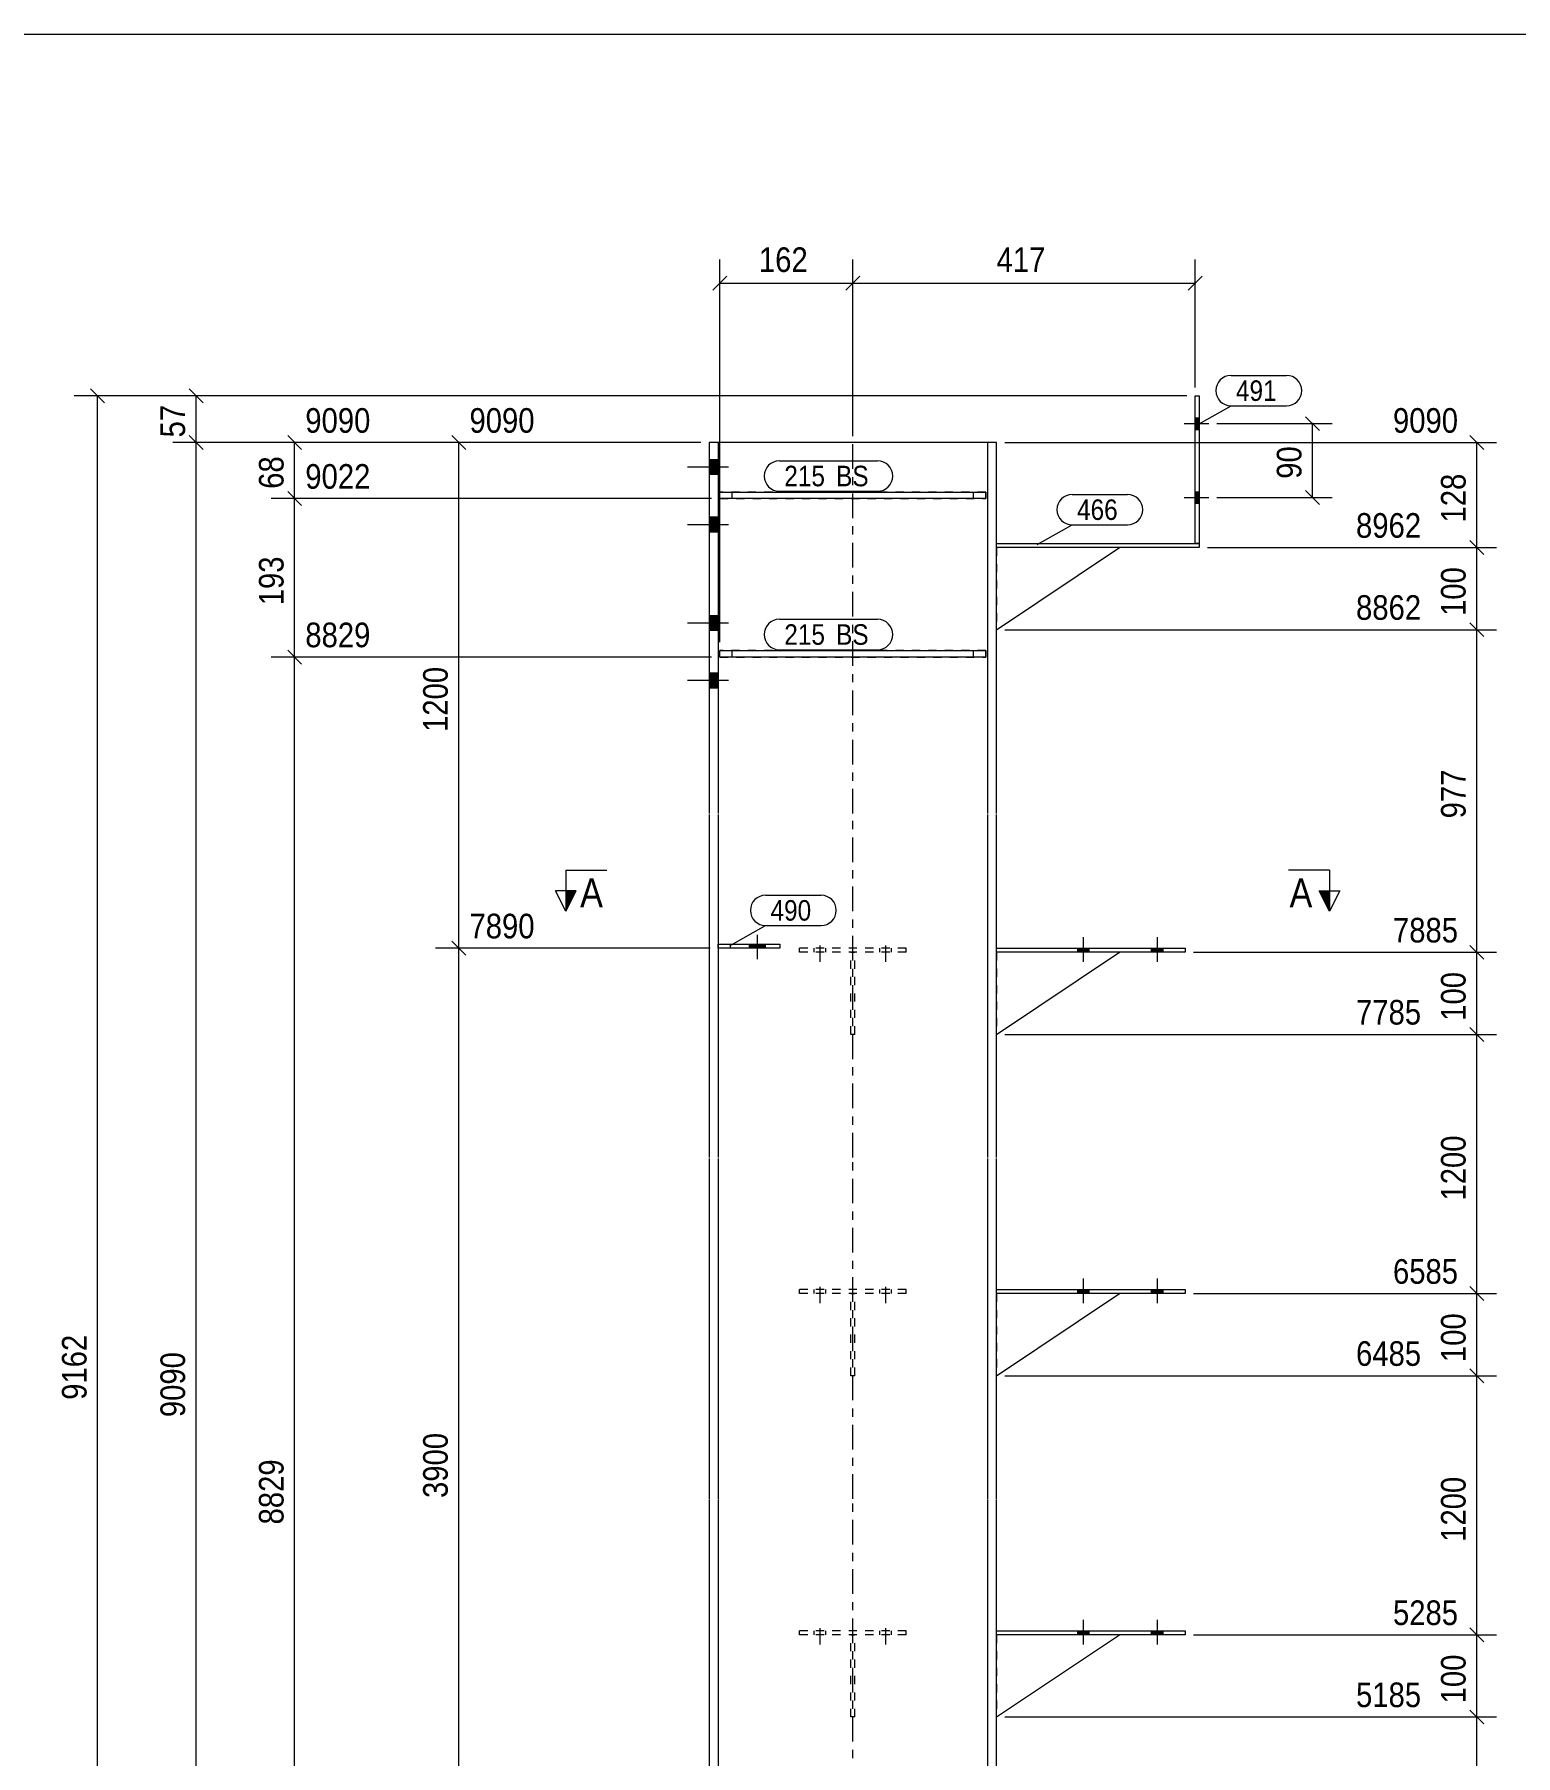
# Model space of a CAD drawing. Header units: millimetres. Extents: x 2 to 579, y 1 to 405.
# Drawn here: x 155 to 335.4, y 195.3 to 405 of the extents above; entities that cross this region are included whole.
import ezdxf

# ---------------------------------------------------------------- set-up
doc = ezdxf.new("R2010")
doc.units = ezdxf.units.MM
for name, pattern in [('XKITLINE00', [0]), ('XKITLINE01', [4, 1, -1, 1, -1]), ('XKITLINE02', [4, 2, -2]), ('XKITLINE03', [6, 3, -1, 1, -1])]:
    doc.linetypes.add(name, pattern=pattern)
for name, color, linetype, lineweight in [('Bolt', 3, 'Continuous', 0), ('Dimensions', 7, 'Continuous', 0), ('DrawingSheet', 5, 'Continuous', 0), ('Part', 2, 'Continuous', 0), ('PartMark', 7, 'Continuous', 0), ('Section', 6, 'Continuous', 0)]:
    doc.layers.add(name, color=color, linetype=linetype, lineweight=lineweight)
doc.styles.add('ARIAL', font='ARIAL.TTF')

# ---------------------------------------------------------------- blocks, each defined once
blk = doc.blocks.new('*A2')
at = {"layer": 'Bolt'}
for points in [[(238.25, 351.37), (237.15, 351.37), (237.15, 353.17), (238.25, 353.17)], [(238.25, 351.37), (237.15, 351.37), (237.15, 353.17), (238.25, 353.17)], [(238.25, 344.37), (237.15, 344.37), (237.15, 346.17), (238.25, 346.17)], [(238.25, 344.37), (237.15, 344.37), (237.15, 346.17), (238.25, 346.17)], [(238.25, 332.37), (237.15, 332.37), (237.15, 334.17), (238.25, 334.17)], [(238.25, 332.37), (237.15, 332.37), (237.15, 334.17), (238.25, 334.17)], [(238.25, 325.37), (237.15, 325.37), (237.15, 327.17), (238.25, 327.17)], [(238.25, 325.37), (237.15, 325.37), (237.15, 327.17), (238.25, 327.17)]]:
    blk.add_hatch(color=3, dxfattribs=at).paths.add_polyline_path(points, flags=17)
at = {"layer": 'Bolt', "color": 3, "linetype": 'XKITLINE00', "lineweight": 0}
for p, q in [((238.25, 353.17), (237.15, 353.17)), ((238.25, 353.17), (237.15, 353.17)), ((239.5, 352.27), (234.5, 352.27)), ((239.5, 352.27), (234.5, 352.27)), ((238.25, 351.37), (237.15, 351.37)), ((238.25, 351.37), (237.15, 351.37)), ((238.25, 346.17), (237.15, 346.17)), ((238.25, 346.17), (237.15, 346.17)), ((239.5, 345.27), (234.5, 345.27)), ((239.5, 345.27), (234.5, 345.27)), ((238.25, 344.37), (237.15, 344.37)), ((238.25, 344.37), (237.15, 344.37)), ((238.25, 334.17), (237.15, 334.17)), ((238.25, 334.17), (237.15, 334.17)), ((239.5, 333.27), (234.5, 333.27)), ((239.5, 333.27), (234.5, 333.27)), ((238.25, 332.37), (237.15, 332.37)), ((238.25, 332.37), (237.15, 332.37)), ((238.25, 327.17), (237.15, 327.17)), ((238.25, 327.17), (237.15, 327.17)), ((239.5, 326.27), (234.5, 326.27)), ((239.5, 326.27), (234.5, 326.27)), ((238.25, 325.37), (237.15, 325.37)), ((238.25, 325.37), (237.15, 325.37))]:
    blk.add_line(p, q, dxfattribs=at)
blk = doc.blocks.new('*A3')
at = {"layer": 'Bolt'}
for points in [[(296.35, 358.28), (296.85, 358.28), (296.85, 356.88), (296.35, 356.88)], [(296.35, 358.28), (296.85, 358.28), (296.85, 356.88), (296.35, 356.88)], [(296.35, 349.28), (296.85, 349.28), (296.85, 347.88), (296.35, 347.88)], [(296.35, 349.28), (296.85, 349.28), (296.85, 347.88), (296.35, 347.88)]]:
    blk.add_hatch(color=3, dxfattribs=at).paths.add_polyline_path(points, flags=17)
at = {"layer": 'Bolt', "color": 3, "linetype": 'XKITLINE00', "lineweight": 0}
for p, q in [((295.01, 357.58), (298.01, 357.58)), ((295.01, 357.58), (298.01, 357.58)), ((296.35, 358.28), (296.85, 358.28)), ((296.35, 358.28), (296.85, 358.28)), ((296.35, 356.88), (296.85, 356.88)), ((296.35, 356.88), (296.85, 356.88)), ((295.01, 348.58), (298.01, 348.58)), ((295.01, 348.58), (298.01, 348.58)), ((296.35, 349.28), (296.85, 349.28)), ((296.35, 349.28), (296.85, 349.28)), ((296.35, 347.88), (296.85, 347.88)), ((296.35, 347.88), (296.85, 347.88))]:
    blk.add_line(p, q, dxfattribs=at)
blk = doc.blocks.new('*A4')
at = {"layer": 'Bolt'}
blk.add_hatch(color=3, dxfattribs=at).paths.add_polyline_path([(242.07, 293.67), (242.07, 294.17), (244.03, 294.17), (244.03, 293.67)], flags=17)
at = {"layer": 'Bolt', "color": 3, "linetype": 'XKITLINE00', "lineweight": 0}
for p, q in [((242.07, 293.67), (242.07, 294.17)), ((243.05, 292.32), (243.05, 295.32)), ((244.03, 293.67), (244.03, 294.17))]:
    blk.add_line(p, q, dxfattribs=at)
blk = doc.blocks.new('*A5')
at = {"layer": 'Bolt'}
for points in [[(283.45, 293.67), (283.45, 293.17), (282.05, 293.17), (282.05, 293.67)], [(283.45, 293.67), (283.45, 293.17), (282.05, 293.17), (282.05, 293.67)], [(292.45, 293.67), (292.45, 293.17), (291.05, 293.17), (291.05, 293.67)], [(292.45, 293.67), (292.45, 293.17), (291.05, 293.17), (291.05, 293.67)]]:
    blk.add_hatch(color=3, dxfattribs=at).paths.add_polyline_path(points, flags=17)
at = {"layer": 'Bolt', "color": 3, "linetype": 'XKITLINE00', "lineweight": 0}
for p, q in [((282.05, 293.17), (282.05, 293.67)), ((282.05, 293.17), (282.05, 293.67)), ((282.75, 292.01), (282.75, 295.01)), ((282.75, 292.01), (282.75, 295.01)), ((283.45, 293.17), (283.45, 293.67)), ((283.45, 293.17), (283.45, 293.67)), ((291.05, 293.17), (291.05, 293.67)), ((291.05, 293.17), (291.05, 293.67)), ((291.75, 292.01), (291.75, 295.01)), ((291.75, 292.01), (291.75, 295.01)), ((292.45, 293.17), (292.45, 293.67)), ((292.45, 293.17), (292.45, 293.67))]:
    blk.add_line(p, q, dxfattribs=at)
blk = doc.blocks.new('*A6')
at = {"layer": 'Bolt'}
for points in [[(283.45, 252.09), (283.45, 251.59), (282.05, 251.59), (282.05, 252.09)], [(283.45, 252.09), (283.45, 251.59), (282.05, 251.59), (282.05, 252.09)], [(292.45, 252.09), (292.45, 251.59), (291.05, 251.59), (291.05, 252.09)], [(292.45, 252.09), (292.45, 251.59), (291.05, 251.59), (291.05, 252.09)]]:
    blk.add_hatch(color=3, dxfattribs=at).paths.add_polyline_path(points, flags=17)
at = {"layer": 'Bolt', "color": 3, "linetype": 'XKITLINE00', "lineweight": 0}
for p, q in [((282.05, 251.59), (282.05, 252.09)), ((282.05, 251.59), (282.05, 252.09)), ((282.75, 250.43), (282.75, 253.43)), ((282.75, 250.43), (282.75, 253.43)), ((283.45, 251.59), (283.45, 252.09)), ((283.45, 251.59), (283.45, 252.09)), ((291.05, 251.59), (291.05, 252.09)), ((291.05, 251.59), (291.05, 252.09)), ((291.75, 250.43), (291.75, 253.43)), ((291.75, 250.43), (291.75, 253.43)), ((292.45, 251.59), (292.45, 252.09)), ((292.45, 251.59), (292.45, 252.09))]:
    blk.add_line(p, q, dxfattribs=at)
blk = doc.blocks.new('*A7')
at = {"layer": 'Bolt'}
for points in [[(283.45, 210.51), (283.45, 210.01), (282.05, 210.01), (282.05, 210.51)], [(283.45, 210.51), (283.45, 210.01), (282.05, 210.01), (282.05, 210.51)], [(292.45, 210.51), (292.45, 210.01), (291.05, 210.01), (291.05, 210.51)], [(292.45, 210.51), (292.45, 210.01), (291.05, 210.01), (291.05, 210.51)]]:
    blk.add_hatch(color=3, dxfattribs=at).paths.add_polyline_path(points, flags=17)
at = {"layer": 'Bolt', "color": 3, "linetype": 'XKITLINE00', "lineweight": 0}
for p, q in [((282.75, 208.85), (282.75, 211.85)), ((282.75, 208.85), (282.75, 211.85)), ((291.75, 208.85), (291.75, 211.85)), ((291.75, 208.85), (291.75, 211.85)), ((282.05, 210.01), (282.05, 210.51)), ((282.05, 210.01), (282.05, 210.51)), ((283.45, 210.01), (283.45, 210.51)), ((283.45, 210.01), (283.45, 210.51)), ((291.05, 210.01), (291.05, 210.51)), ((291.05, 210.01), (291.05, 210.51)), ((292.45, 210.01), (292.45, 210.51)), ((292.45, 210.01), (292.45, 210.51))]:
    blk.add_line(p, q, dxfattribs=at)
blk = doc.blocks.new('*A12')
at = {"layer": 'Bolt', "color": 3, "linetype": 'XKITLINE02', "lineweight": 0}
for p, q in [((250.65, 208.85), (250.65, 211.85)), ((250.65, 208.85), (250.65, 211.85)), ((258.65, 208.85), (258.65, 211.85)), ((258.65, 208.85), (258.65, 211.85)), ((249.95, 210.01), (249.95, 210.51)), ((249.95, 210.01), (249.95, 210.51)), ((251.35, 210.01), (251.35, 210.51)), ((251.35, 210.01), (251.35, 210.51)), ((257.95, 210.01), (257.95, 210.51)), ((257.95, 210.01), (257.95, 210.51)), ((259.35, 210.01), (259.35, 210.51)), ((259.35, 210.01), (259.35, 210.51))]:
    blk.add_line(p, q, dxfattribs=at)
blk = doc.blocks.new('*A13')
at = {"layer": 'Bolt', "color": 3, "linetype": 'XKITLINE02', "lineweight": 0}
for p, q in [((249.95, 251.59), (249.95, 252.09)), ((249.95, 251.59), (249.95, 252.09)), ((250.65, 250.43), (250.65, 253.43)), ((250.65, 250.43), (250.65, 253.43)), ((251.35, 251.59), (251.35, 252.09)), ((251.35, 251.59), (251.35, 252.09)), ((257.95, 251.59), (257.95, 252.09)), ((257.95, 251.59), (257.95, 252.09)), ((258.65, 250.43), (258.65, 253.43)), ((258.65, 250.43), (258.65, 253.43)), ((259.35, 251.59), (259.35, 252.09)), ((259.35, 251.59), (259.35, 252.09))]:
    blk.add_line(p, q, dxfattribs=at)
blk = doc.blocks.new('*A14')
at = {"layer": 'Bolt', "color": 3, "linetype": 'XKITLINE02', "lineweight": 0}
for p, q in [((249.95, 293.17), (249.95, 293.67)), ((249.95, 293.17), (249.95, 293.67)), ((250.65, 292.01), (250.65, 295.01)), ((250.65, 292.01), (250.65, 295.01)), ((251.35, 293.17), (251.35, 293.67)), ((251.35, 293.17), (251.35, 293.67)), ((257.95, 293.17), (257.95, 293.67)), ((257.95, 293.17), (257.95, 293.67)), ((258.65, 292.01), (258.65, 295.01)), ((258.65, 292.01), (258.65, 295.01)), ((259.35, 293.17), (259.35, 293.67)), ((259.35, 293.17), (259.35, 293.67))]:
    blk.add_line(p, q, dxfattribs=at)
blk = doc.blocks.new('*A15')
at = {"layer": 'Part', "color": 7, "linetype": 'XKITLINE03', "lineweight": 0}
for p, q in [((254.65, 310.07), (254.65, 365.27)), ((254.65, 268.17), (254.65, 309.97)), ((254.65, 226.59), (254.65, 268.07)), ((254.65, 185.01), (254.65, 226.49))]:
    blk.add_line(p, q, dxfattribs=at)
at = {"layer": 'Part', "color": 2, "linetype": 'XKITLINE00', "lineweight": 0}
for p, q in [((237.15, 355.27), (237.15, 310.07)), ((272.15, 355.27), (237.15, 355.27)), ((238.25, 355.27), (238.25, 310.07)), ((271.05, 355.27), (271.05, 310.07)), ((272.15, 310.07), (272.15, 355.27)), ((237.15, 309.97), (237.15, 268.17)), ((238.25, 309.97), (238.25, 268.17)), ((271.05, 309.97), (271.05, 268.17)), ((272.15, 268.17), (272.15, 309.97)), ((237.15, 268.07), (237.15, 226.59)), ((238.25, 268.07), (238.25, 226.59)), ((271.05, 268.07), (271.05, 226.59)), ((272.15, 226.59), (272.15, 268.07)), ((237.15, 226.49), (237.15, 185.01)), ((238.25, 226.49), (238.25, 185.01)), ((271.05, 226.49), (271.05, 185.01)), ((272.15, 185.01), (272.15, 226.49))]:
    blk.add_line(p, q, dxfattribs=at)
blk = doc.blocks.new('*A16')
at = {"layer": 'Part', "color": 2, "linetype": 'XKITLINE00', "lineweight": 0}
blk.add_line((272.15, 332.48), (287.15, 342.48), dxfattribs=at)
at = {"layer": 'Part', "color": 7, "linetype": 'XKITLINE01', "lineweight": 0}
for p, q in [((272.15, 342.48), (272.15, 332.48)), ((287.15, 342.48), (272.15, 342.48))]:
    blk.add_line(p, q, dxfattribs=at)
blk = doc.blocks.new('*A17')
at = {"layer": 'Part', "color": 2, "linetype": 'XKITLINE00', "lineweight": 0}
for p, q in [((272.15, 342.98), (296.85, 342.98)), ((296.85, 342.48), (272.15, 342.48)), ((296.85, 342.98), (296.85, 342.48))]:
    blk.add_line(p, q, dxfattribs=at)
at = {"layer": 'Part', "color": 7, "linetype": 'XKITLINE01', "lineweight": 0}
blk.add_line((272.15, 342.48), (272.15, 342.98), dxfattribs=at)
blk = doc.blocks.new('*A18')
at = {"layer": 'Part', "color": 2, "linetype": 'XKITLINE00', "lineweight": 0}
for p, q in [((296.35, 342.98), (296.35, 360.98)), ((296.35, 360.98), (296.85, 360.98)), ((296.85, 360.98), (296.85, 342.98)), ((296.85, 342.98), (296.35, 342.98))]:
    blk.add_line(p, q, dxfattribs=at)
blk = doc.blocks.new('*A19')
at = {"layer": 'Part', "color": 2, "linetype": 'XKITLINE00', "lineweight": 0}
for p, q in [((238.25, 294.17), (245.75, 294.17)), ((245.75, 293.67), (238.25, 293.67)), ((245.75, 294.17), (245.75, 293.67))]:
    blk.add_line(p, q, dxfattribs=at)
at = {"layer": 'Part', "color": 7, "linetype": 'XKITLINE01', "lineweight": 0}
for p, q in [((238.25, 293.67), (238.25, 294.17)), ((239.75, 293.67), (239.75, 294.17))]:
    blk.add_line(p, q, dxfattribs=at)
blk = doc.blocks.new('*A20')
at = {"layer": 'Part', "color": 2, "linetype": 'XKITLINE00', "lineweight": 0}
blk.add_line((272.15, 283.17), (287.15, 293.17), dxfattribs=at)
at = {"layer": 'Part', "color": 7, "linetype": 'XKITLINE01', "lineweight": 0}
for p, q in [((272.15, 293.17), (272.15, 283.17)), ((287.15, 293.17), (272.15, 293.17))]:
    blk.add_line(p, q, dxfattribs=at)
blk = doc.blocks.new('*A21')
at = {"layer": 'Part', "color": 2, "linetype": 'XKITLINE00', "lineweight": 0}
for p, q in [((272.15, 293.67), (295.15, 293.67)), ((295.15, 293.67), (295.15, 293.17)), ((295.15, 293.17), (272.15, 293.17))]:
    blk.add_line(p, q, dxfattribs=at)
at = {"layer": 'Part', "color": 7, "linetype": 'XKITLINE01', "lineweight": 0}
blk.add_line((272.15, 293.17), (272.15, 293.67), dxfattribs=at)
blk = doc.blocks.new('*A22')
at = {"layer": 'Part', "color": 2, "linetype": 'XKITLINE00', "lineweight": 0}
blk.add_line((272.15, 241.59), (287.15, 251.59), dxfattribs=at)
at = {"layer": 'Part', "color": 7, "linetype": 'XKITLINE01', "lineweight": 0}
for p, q in [((272.15, 251.59), (272.15, 241.59)), ((287.15, 251.59), (272.15, 251.59))]:
    blk.add_line(p, q, dxfattribs=at)
blk = doc.blocks.new('*A23')
at = {"layer": 'Part', "color": 2, "linetype": 'XKITLINE00', "lineweight": 0}
for p, q in [((272.15, 252.09), (295.15, 252.09)), ((295.15, 252.09), (295.15, 251.59)), ((295.15, 251.59), (272.15, 251.59))]:
    blk.add_line(p, q, dxfattribs=at)
at = {"layer": 'Part', "color": 7, "linetype": 'XKITLINE01', "lineweight": 0}
blk.add_line((272.15, 251.59), (272.15, 252.09), dxfattribs=at)
blk = doc.blocks.new('*A24')
at = {"layer": 'Part', "color": 2, "linetype": 'XKITLINE00', "lineweight": 0}
for p, q in [((272.15, 210.51), (295.15, 210.51)), ((295.15, 210.01), (272.15, 210.01)), ((295.15, 210.51), (295.15, 210.01))]:
    blk.add_line(p, q, dxfattribs=at)
at = {"layer": 'Part', "color": 7, "linetype": 'XKITLINE01', "lineweight": 0}
blk.add_line((272.15, 210.01), (272.15, 210.51), dxfattribs=at)
blk = doc.blocks.new('*A25')
at = {"layer": 'Part', "color": 2, "linetype": 'XKITLINE00', "lineweight": 0}
blk.add_line((272.15, 200.01), (287.15, 210.01), dxfattribs=at)
at = {"layer": 'Part', "color": 7, "linetype": 'XKITLINE01', "lineweight": 0}
for p, q in [((272.15, 210.01), (272.15, 200.01)), ((287.15, 210.01), (272.15, 210.01))]:
    blk.add_line(p, q, dxfattribs=at)
blk = doc.blocks.new('*A29')
at = {"layer": 'Part', "color": 2, "linetype": 'XKITLINE00', "lineweight": 0}
for p, q in [((238.45, 329.14), (238.45, 329.94)), ((238.45, 329.94), (270.85, 329.94)), ((270.85, 329.94), (270.85, 329.14)), ((270.85, 329.14), (238.45, 329.14))]:
    blk.add_line(p, q, dxfattribs=at)
at = {"layer": 'Part', "color": 7, "linetype": 'XKITLINE01', "lineweight": 0}
for p, q in [((239.95, 329.14), (239.95, 329.94)), ((269.35, 329.14), (269.35, 329.94))]:
    blk.add_line(p, q, dxfattribs=at)
blk = doc.blocks.new('*A30')
at = {"layer": 'Part', "color": 2, "linetype": 'XKITLINE00', "lineweight": 0}
for p, q in [((238.45, 348.45), (238.45, 349.25)), ((238.45, 349.25), (270.85, 349.25)), ((270.85, 348.45), (238.45, 348.45)), ((270.85, 349.25), (270.85, 348.45))]:
    blk.add_line(p, q, dxfattribs=at)
at = {"layer": 'Part', "color": 7, "linetype": 'XKITLINE01', "lineweight": 0}
for p, q in [((239.95, 348.45), (239.95, 349.25)), ((269.35, 348.45), (269.35, 349.25))]:
    blk.add_line(p, q, dxfattribs=at)
blk = doc.blocks.new('*A31')
at = {"layer": 'Part', "color": 7, "linetype": 'XKITLINE01', "lineweight": 0}
for p, q in [((270.85, 329.94), (238.45, 329.94)), ((238.45, 329.14), (238.45, 329.94)), ((239.95, 329.14), (239.95, 329.94)), ((269.35, 329.14), (269.35, 329.94)), ((270.85, 329.14), (270.85, 329.94)), ((238.45, 329.14), (270.85, 329.14))]:
    blk.add_line(p, q, dxfattribs=at)
blk = doc.blocks.new('*A32')
at = {"layer": 'Part', "color": 7, "linetype": 'XKITLINE01', "lineweight": 0}
for p, q in [((270.85, 349.25), (238.45, 349.25)), ((238.45, 348.45), (238.45, 349.25)), ((238.45, 348.45), (270.85, 348.45)), ((239.95, 348.45), (239.95, 349.25)), ((269.35, 348.45), (269.35, 349.25)), ((270.85, 348.45), (270.85, 349.25))]:
    blk.add_line(p, q, dxfattribs=at)
blk = doc.blocks.new('*A36')
at = {"layer": 'Part', "color": 7, "linetype": 'XKITLINE01', "lineweight": 0}
for p, q in [((261.15, 210.51), (248.15, 210.51)), ((248.15, 210.01), (248.15, 210.51)), ((261.15, 210.01), (248.15, 210.01)), ((261.15, 210.01), (261.15, 210.51))]:
    blk.add_line(p, q, dxfattribs=at)
blk = doc.blocks.new('*A37')
at = {"layer": 'Part', "color": 7, "linetype": 'XKITLINE01', "lineweight": 0}
for p, q in [((254.9, 210.01), (254.4, 210.01)), ((254.4, 200.01), (254.4, 210.01)), ((254.4, 210.01), (254.9, 210.01)), ((254.9, 200.01), (254.9, 210.01)), ((254.9, 200.01), (254.4, 200.01))]:
    blk.add_line(p, q, dxfattribs=at)
blk = doc.blocks.new('*A38')
at = {"layer": 'Part', "color": 7, "linetype": 'XKITLINE01', "lineweight": 0}
for p, q in [((261.15, 252.09), (248.15, 252.09)), ((248.15, 251.59), (248.15, 252.09)), ((261.15, 251.59), (261.15, 252.09)), ((261.15, 251.59), (248.15, 251.59))]:
    blk.add_line(p, q, dxfattribs=at)
blk = doc.blocks.new('*A39')
at = {"layer": 'Part', "color": 7, "linetype": 'XKITLINE01', "lineweight": 0}
for p, q in [((254.9, 251.59), (254.4, 251.59)), ((254.4, 241.59), (254.4, 251.59)), ((254.4, 251.59), (254.9, 251.59)), ((254.9, 241.59), (254.9, 251.59)), ((254.9, 241.59), (254.4, 241.59))]:
    blk.add_line(p, q, dxfattribs=at)
blk = doc.blocks.new('*A40')
at = {"layer": 'Part', "color": 7, "linetype": 'XKITLINE01', "lineweight": 0}
for p, q in [((261.15, 293.67), (248.15, 293.67)), ((248.15, 293.17), (248.15, 293.67)), ((261.15, 293.17), (261.15, 293.67)), ((261.15, 293.17), (248.15, 293.17))]:
    blk.add_line(p, q, dxfattribs=at)
blk = doc.blocks.new('*A41')
at = {"layer": 'Part', "color": 7, "linetype": 'XKITLINE01', "lineweight": 0}
for p, q in [((254.9, 293.17), (254.4, 293.17)), ((254.4, 283.17), (254.4, 293.17)), ((254.4, 293.17), (254.9, 293.17)), ((254.9, 283.17), (254.9, 293.17)), ((254.9, 283.17), (254.4, 283.17))]:
    blk.add_line(p, q, dxfattribs=at)
blk = doc.blocks.new('*A91')
at = {"layer": 'DrawingSheet', "color": 5, "linetype": 'XKITLINE00', "lineweight": 0}
blk.add_line((579, 405), (5, 405), dxfattribs=at)
blk = doc.blocks.new('*A99')
at = {"layer": 'Dimensions', "color": 7, "linetype": 'XKITLINE00', "lineweight": 0}
for p, q in [((295.35, 360.98), (159.8, 360.98)), ((161.8, 361.83), (163.5, 360.13)), ((162.65, 125.21), (162.65, 360.98))]:
    blk.add_line(p, q, dxfattribs=at)
at = {"layer": 'Dimensions', "color": 3}
blk.add_point((162.65, 360.98), dxfattribs=at)
at = {"layer": 'Dimensions', "color": 3, "style": 'ARIAL', "width": 0.85}
blk.add_text('9162', height=3, rotation=90.0002, dxfattribs=at).set_placement((161.3, 238.65))
blk = doc.blocks.new('*A107')
at = {"layer": 'PartMark', "color": 7, "linetype": 'XKITLINE00', "lineweight": 0}
for p, q in [((245.7, 353.05), (257.66, 353.05)), ((245.7, 349.35), (257.66, 349.35))]:
    blk.add_line(p, q, dxfattribs=at)
for centre, start, end in [((245.7, 351.2), 90, 270), ((257.66, 351.2), 270, 90)]:
    blk.add_arc(centre, 1.85, start, end, dxfattribs=at)
at = {"layer": 'PartMark', "color": 3, "style": 'ARIAL', "width": 0.85}
for s, p in [('215', (246.3, 349.95)), ('BS', (252.61, 349.95))]:
    blk.add_text(s, height=2.5, dxfattribs=at).set_placement(p)
blk = doc.blocks.new('*A108')
at = {"layer": 'PartMark', "color": 7, "linetype": 'XKITLINE00', "lineweight": 0}
for p, q in [((245.7, 333.74), (257.66, 333.74)), ((245.7, 330.04), (257.66, 330.04))]:
    blk.add_line(p, q, dxfattribs=at)
for centre, start, end in [((245.7, 331.89), 90, 270), ((257.66, 331.89), 270, 90)]:
    blk.add_arc(centre, 1.85, start, end, dxfattribs=at)
at = {"layer": 'PartMark', "color": 3, "style": 'ARIAL', "width": 0.85}
for s, p in [('215', (246.3, 330.64)), ('BS', (252.61, 330.64))]:
    blk.add_text(s, height=2.5, dxfattribs=at).set_placement(p)
blk = doc.blocks.new('*A109')
at = {"layer": 'Section'}
for points in [[(220.93, 300.67), (219.68, 298.17), (219.68, 300.67)], [(312.72, 300.67), (312.72, 298.17), (311.47, 300.67)]]:
    blk.add_hatch(color=3, dxfattribs=at).paths.add_polyline_path(points, flags=17)
at = {"layer": 'Section', "color": 1, "linetype": 'XKITLINE00', "lineweight": 0}
for p, q in [((219.68, 303.17), (224.68, 303.17)), ((219.68, 303.17), (219.68, 298.17)), ((312.72, 303.17), (307.72, 303.17)), ((312.72, 303.17), (312.72, 298.17))]:
    blk.add_line(p, q, dxfattribs=at)
at = {"layer": 'Section', "color": 3, "linetype": 'XKITLINE00', "lineweight": 0}
for p, q in [((219.68, 298.17), (218.43, 300.67)), ((220.93, 300.67), (218.43, 300.67)), ((219.68, 298.17), (220.93, 300.67)), ((311.47, 300.67), (313.97, 300.67)), ((312.72, 298.17), (311.47, 300.67)), ((313.97, 300.67), (312.72, 298.17))]:
    blk.add_line(p, q, dxfattribs=at)
at = {"layer": 'Section', "color": 7, "style": 'ARIAL', "width": 0.85}
for p in [(221.43, 298.67), (307.85, 298.67)]:
    blk.add_text('A', height=3.5, dxfattribs=at).set_placement(p)
blk = doc.blocks.new('*A112')
at = {"layer": 'Dimensions', "color": 7, "linetype": 'XKITLINE00', "lineweight": 0}
for p, q in [((236.15, 355.27), (171.8, 355.27)), ((173.8, 356.12), (175.5, 354.43)), ((174.65, 126.71), (174.65, 355.27))]:
    blk.add_line(p, q, dxfattribs=at)
at = {"layer": 'Dimensions', "color": 3}
blk.add_point((174.65, 355.27), dxfattribs=at)
at = {"layer": 'Dimensions', "color": 3, "style": 'ARIAL', "width": 0.85}
blk.add_text('9090', height=3, rotation=90.0002, dxfattribs=at).set_placement((173.3, 236.54))
blk = doc.blocks.new('*A113')
at = {"layer": 'Dimensions', "color": 7, "linetype": 'XKITLINE00', "lineweight": 0}
for p, q in [((295.35, 360.98), (171.8, 360.98)), ((173.8, 361.83), (175.5, 360.13)), ((174.65, 355.27), (174.65, 360.98)), ((236.15, 355.27), (171.8, 355.27)), ((173.8, 356.12), (175.5, 354.43))]:
    blk.add_line(p, q, dxfattribs=at)
at = {"layer": 'Dimensions', "color": 3}
for p in [(174.65, 360.98), (174.65, 355.27)]:
    blk.add_point(p, dxfattribs=at)
at = {"layer": 'Dimensions', "color": 3, "style": 'ARIAL', "width": 0.85}
blk.add_text('57', height=3, rotation=90.0002, dxfattribs=at).set_placement((173.3, 355.9))
blk = doc.blocks.new('*A114')
at = {"layer": 'Dimensions', "color": 7, "linetype": 'XKITLINE00', "lineweight": 0}
for p, q in [((185.8, 329.98), (187.5, 328.29)), ((237.45, 329.14), (183.8, 329.14)), ((186.65, 126.71), (186.65, 329.14)), ((236.15, 126.71), (183.8, 126.71)), ((185.8, 127.56), (187.5, 125.86))]:
    blk.add_line(p, q, dxfattribs=at)
at = {"layer": 'Dimensions', "color": 3}
for p in [(186.65, 329.14), (186.65, 126.71)]:
    blk.add_point(p, dxfattribs=at)
at = {"layer": 'Dimensions', "color": 3, "style": 'ARIAL', "width": 0.85}
blk.add_text('8829', height=3, dxfattribs=at).set_placement((187.95, 330.34))
blk.add_text('8829', height=3, rotation=90.0002, dxfattribs=at).set_placement((185.3, 223.47))
blk = doc.blocks.new('*A115')
at = {"layer": 'Dimensions', "color": 7, "linetype": 'XKITLINE00', "lineweight": 0}
for p, q in [((237.45, 348.45), (183.8, 348.45)), ((185.8, 349.3), (187.5, 347.6)), ((186.65, 329.14), (186.65, 348.45)), ((185.8, 329.98), (187.5, 328.29)), ((237.45, 329.14), (183.8, 329.14))]:
    blk.add_line(p, q, dxfattribs=at)
at = {"layer": 'Dimensions', "color": 3}
for p in [(186.65, 348.45), (186.65, 329.14)]:
    blk.add_point(p, dxfattribs=at)
at = {"layer": 'Dimensions', "color": 3, "style": 'ARIAL', "width": 0.85}
blk.add_text('9022', height=3, dxfattribs=at).set_placement((187.95, 349.65))
blk.add_text('193', height=3, rotation=90.0002, dxfattribs=at).set_placement((185.3, 335.45))
blk = doc.blocks.new('*A116')
at = {"layer": 'Dimensions', "color": 7, "linetype": 'XKITLINE00', "lineweight": 0}
for p, q in [((236.15, 355.27), (183.8, 355.27)), ((185.8, 356.12), (187.5, 354.43)), ((186.65, 348.45), (186.65, 355.27)), ((237.45, 348.45), (183.8, 348.45)), ((185.8, 349.3), (187.5, 347.6))]:
    blk.add_line(p, q, dxfattribs=at)
at = {"layer": 'Dimensions', "color": 3}
for p in [(186.65, 355.27), (186.65, 348.45)]:
    blk.add_point(p, dxfattribs=at)
at = {"layer": 'Dimensions', "color": 3, "style": 'ARIAL', "width": 0.85}
blk.add_text('9090', height=3, dxfattribs=at).set_placement((187.95, 356.47))
blk.add_text('68', height=3, rotation=90.0002, dxfattribs=at).set_placement((185.3, 349.64))
blk = doc.blocks.new('*A118')
at = {"layer": 'Dimensions', "color": 7, "linetype": 'XKITLINE00', "lineweight": 0}
for p, q in [((237.25, 293.67), (203.8, 293.67)), ((205.8, 294.52), (207.5, 292.82)), ((206.65, 168.61), (206.65, 293.67)), ((237.25, 168.61), (203.8, 168.61)), ((205.8, 169.46), (207.5, 167.76))]:
    blk.add_line(p, q, dxfattribs=at)
at = {"layer": 'Dimensions', "color": 3}
for p in [(206.65, 293.67), (206.65, 168.61)]:
    blk.add_point(p, dxfattribs=at)
at = {"layer": 'Dimensions', "color": 3, "style": 'ARIAL', "width": 0.85}
blk.add_text('7890', height=3, dxfattribs=at).set_placement((207.95, 294.87))
blk.add_text('3900', height=3, rotation=90.0002, dxfattribs=at).set_placement((205.3, 226.69))
blk = doc.blocks.new('*A119')
at = {"layer": 'Dimensions', "color": 7, "linetype": 'XKITLINE00', "lineweight": 0}
for p, q in [((236.15, 355.27), (203.8, 355.27)), ((205.8, 356.12), (207.5, 354.43)), ((206.65, 293.67), (206.65, 355.27)), ((237.25, 293.67), (203.8, 293.67)), ((205.8, 294.52), (207.5, 292.82))]:
    blk.add_line(p, q, dxfattribs=at)
at = {"layer": 'Dimensions', "color": 3}
for p in [(206.65, 355.27), (206.65, 293.67)]:
    blk.add_point(p, dxfattribs=at)
at = {"layer": 'Dimensions', "color": 3, "style": 'ARIAL', "width": 0.85}
blk.add_text('9090', height=3, dxfattribs=at).set_placement((207.95, 356.47))
blk.add_text('1200', height=3, rotation=90.0002, dxfattribs=at).set_placement((205.3, 320.02))
blk = doc.blocks.new('*A122')
at = {"layer": 'Dimensions', "color": 7, "linetype": 'XKITLINE00', "lineweight": 0}
for p, q in [((273.15, 200.01), (333.05, 200.01)), ((329.8, 200.86), (331.5, 199.16)), ((330.65, 168.11), (330.65, 200.01)), ((296.15, 168.11), (333.05, 168.11)), ((329.8, 168.96), (331.5, 167.26))]:
    blk.add_line(p, q, dxfattribs=at)
at = {"layer": 'Dimensions', "color": 3}
for p in [(330.65, 200.01), (330.65, 168.11)]:
    blk.add_point(p, dxfattribs=at)
at = {"layer": 'Dimensions', "color": 3, "style": 'ARIAL', "width": 0.85}
blk.add_text('5185', height=3, dxfattribs=at).set_placement((315.95, 201.21))
blk.add_text('1200', height=3, rotation=90.0002, dxfattribs=at).set_placement((329.3, 179.61))
blk = doc.blocks.new('*A123')
at = {"layer": 'Dimensions', "color": 7, "linetype": 'XKITLINE00', "lineweight": 0}
for p, q in [((296.15, 210.01), (333.05, 210.01)), ((329.8, 210.86), (331.5, 209.16)), ((330.65, 200.01), (330.65, 210.01)), ((273.15, 200.01), (333.05, 200.01)), ((329.8, 200.86), (331.5, 199.16))]:
    blk.add_line(p, q, dxfattribs=at)
at = {"layer": 'Dimensions', "color": 3}
for p in [(330.65, 210.01), (330.65, 200.01)]:
    blk.add_point(p, dxfattribs=at)
at = {"layer": 'Dimensions', "color": 3, "style": 'ARIAL', "width": 0.85}
blk.add_text('5285', height=3, dxfattribs=at).set_placement((320.45, 211.21))
blk.add_text('100', height=3, rotation=90.0002, dxfattribs=at).set_placement((329.3, 201.67))
blk = doc.blocks.new('*A124')
at = {"layer": 'Dimensions', "color": 7, "linetype": 'XKITLINE00', "lineweight": 0}
for p, q in [((273.15, 241.59), (333.05, 241.59)), ((329.8, 242.44), (331.5, 240.74)), ((330.65, 210.01), (330.65, 241.59)), ((296.15, 210.01), (333.05, 210.01)), ((329.8, 210.86), (331.5, 209.16))]:
    blk.add_line(p, q, dxfattribs=at)
at = {"layer": 'Dimensions', "color": 3}
for p in [(330.65, 241.59), (330.65, 210.01)]:
    blk.add_point(p, dxfattribs=at)
at = {"layer": 'Dimensions', "color": 3, "style": 'ARIAL', "width": 0.85}
blk.add_text('6485', height=3, dxfattribs=at).set_placement((315.95, 242.79))
blk.add_text('1200', height=3, rotation=90.0002, dxfattribs=at).set_placement((329.3, 221.35))
blk = doc.blocks.new('*A125')
at = {"layer": 'Dimensions', "color": 7, "linetype": 'XKITLINE00', "lineweight": 0}
for p, q in [((329.8, 252.44), (331.5, 250.74)), ((296.15, 251.59), (333.05, 251.59)), ((330.65, 241.59), (330.65, 251.59)), ((273.15, 241.59), (333.05, 241.59)), ((329.8, 242.44), (331.5, 240.74))]:
    blk.add_line(p, q, dxfattribs=at)
at = {"layer": 'Dimensions', "color": 3}
for p in [(330.65, 251.59), (330.65, 241.59)]:
    blk.add_point(p, dxfattribs=at)
at = {"layer": 'Dimensions', "color": 3, "style": 'ARIAL', "width": 0.85}
blk.add_text('6585', height=3, dxfattribs=at).set_placement((320.45, 252.79))
blk.add_text('100', height=3, rotation=90.0002, dxfattribs=at).set_placement((329.3, 243.25))
blk = doc.blocks.new('*A126')
at = {"layer": 'Dimensions', "color": 7, "linetype": 'XKITLINE00', "lineweight": 0}
for p, q in [((273.15, 283.17), (333.05, 283.17)), ((329.8, 284.02), (331.5, 282.32)), ((330.65, 251.59), (330.65, 283.17)), ((329.8, 252.44), (331.5, 250.74)), ((296.15, 251.59), (333.05, 251.59))]:
    blk.add_line(p, q, dxfattribs=at)
at = {"layer": 'Dimensions', "color": 3}
for p in [(330.65, 283.17), (330.65, 251.59)]:
    blk.add_point(p, dxfattribs=at)
at = {"layer": 'Dimensions', "color": 3, "style": 'ARIAL', "width": 0.85}
blk.add_text('7785', height=3, dxfattribs=at).set_placement((315.95, 284.37))
blk.add_text('1200', height=3, rotation=90.0002, dxfattribs=at).set_placement((329.3, 262.93))
blk = doc.blocks.new('*A127')
at = {"layer": 'Dimensions', "color": 7, "linetype": 'XKITLINE00', "lineweight": 0}
for p, q in [((329.8, 294.02), (331.5, 292.32)), ((296.15, 293.17), (333.05, 293.17)), ((330.65, 283.17), (330.65, 293.17)), ((273.15, 283.17), (333.05, 283.17)), ((329.8, 284.02), (331.5, 282.32))]:
    blk.add_line(p, q, dxfattribs=at)
at = {"layer": 'Dimensions', "color": 3}
for p in [(330.65, 293.17), (330.65, 283.17)]:
    blk.add_point(p, dxfattribs=at)
at = {"layer": 'Dimensions', "color": 3, "style": 'ARIAL', "width": 0.85}
blk.add_text('7885', height=3, dxfattribs=at).set_placement((320.45, 294.37))
blk.add_text('100', height=3, rotation=90.0002, dxfattribs=at).set_placement((329.3, 284.83))
blk = doc.blocks.new('*A128')
at = {"layer": 'Dimensions', "color": 7, "linetype": 'XKITLINE00', "lineweight": 0}
for p, q in [((273.15, 332.48), (333.05, 332.48)), ((329.8, 333.33), (331.5, 331.63)), ((330.65, 293.17), (330.65, 332.48)), ((329.8, 294.02), (331.5, 292.32)), ((296.15, 293.17), (333.05, 293.17))]:
    blk.add_line(p, q, dxfattribs=at)
at = {"layer": 'Dimensions', "color": 3}
for p in [(330.65, 332.48), (330.65, 293.17)]:
    blk.add_point(p, dxfattribs=at)
at = {"layer": 'Dimensions', "color": 3, "style": 'ARIAL', "width": 0.85}
blk.add_text('8862', height=3, dxfattribs=at).set_placement((315.95, 333.68))
blk.add_text('977', height=3, rotation=90.0002, dxfattribs=at).set_placement((329.3, 309.49))
blk = doc.blocks.new('*A129')
at = {"layer": 'Dimensions', "color": 7, "linetype": 'XKITLINE00', "lineweight": 0}
for p, q in [((297.85, 342.48), (333.05, 342.48)), ((329.8, 343.33), (331.5, 341.63)), ((330.65, 332.48), (330.65, 342.48)), ((273.15, 332.48), (333.05, 332.48)), ((329.8, 333.33), (331.5, 331.63))]:
    blk.add_line(p, q, dxfattribs=at)
at = {"layer": 'Dimensions', "color": 3}
for p in [(330.65, 342.48), (330.65, 332.48)]:
    blk.add_point(p, dxfattribs=at)
at = {"layer": 'Dimensions', "color": 3, "style": 'ARIAL', "width": 0.85}
blk.add_text('8962', height=3, dxfattribs=at).set_placement((315.95, 343.68))
blk.add_text('100', height=3, rotation=90.0002, dxfattribs=at).set_placement((329.3, 334.15))
blk = doc.blocks.new('*A130')
at = {"layer": 'Dimensions', "color": 7, "linetype": 'XKITLINE00', "lineweight": 0}
for p, q in [((273.15, 355.27), (333.05, 355.27)), ((329.8, 356.12), (331.5, 354.43)), ((330.65, 342.48), (330.65, 355.27)), ((297.85, 342.48), (333.05, 342.48)), ((329.8, 343.33), (331.5, 341.63))]:
    blk.add_line(p, q, dxfattribs=at)
at = {"layer": 'Dimensions', "color": 3}
for p in [(330.65, 355.27), (330.65, 342.48)]:
    blk.add_point(p, dxfattribs=at)
at = {"layer": 'Dimensions', "color": 3, "style": 'ARIAL', "width": 0.85}
blk.add_text('9090', height=3, dxfattribs=at).set_placement((320.45, 356.47))
blk.add_text('128', height=3, rotation=90.0002, dxfattribs=at).set_placement((329.3, 345.54))
blk = doc.blocks.new('*A131')
at = {"layer": 'Dimensions', "color": 7, "linetype": 'XKITLINE00', "lineweight": 0}
for p, q in [((299.01, 357.58), (313.05, 357.58)), ((309.8, 358.43), (311.5, 356.73)), ((310.65, 348.58), (310.65, 357.58)), ((299.01, 348.58), (313.05, 348.58)), ((309.8, 349.43), (311.5, 347.73))]:
    blk.add_line(p, q, dxfattribs=at)
at = {"layer": 'Dimensions', "color": 3}
for p in [(310.65, 357.58), (310.65, 348.58)]:
    blk.add_point(p, dxfattribs=at)
at = {"layer": 'Dimensions', "color": 3, "style": 'ARIAL', "width": 0.85}
blk.add_text('90', height=3, rotation=90.0002, dxfattribs=at).set_placement((309.3, 350.86))
blk = doc.blocks.new('*A132')
at = {"layer": 'Dimensions', "color": 7, "linetype": 'XKITLINE00', "lineweight": 0}
for p, q in [((238.45, 330.94), (238.45, 377.56)), ((254.65, 356.27), (254.65, 377.56)), ((239.3, 375.56), (237.6, 373.86)), ((255.5, 375.56), (253.8, 373.86)), ((238.45, 374.71), (254.65, 374.71))]:
    blk.add_line(p, q, dxfattribs=at)
at = {"layer": 'Dimensions', "color": 3}
for p in [(238.45, 374.71), (254.65, 374.71)]:
    blk.add_point(p, dxfattribs=at)
at = {"layer": 'Dimensions', "color": 3, "style": 'ARIAL', "width": 0.85}
blk.add_text('162', height=3, dxfattribs=at).set_placement((243.21, 376.06))
blk = doc.blocks.new('*A133')
at = {"layer": 'Dimensions', "color": 7, "linetype": 'XKITLINE00', "lineweight": 0}
for p, q in [((254.65, 356.27), (254.65, 377.56)), ((296.35, 361.98), (296.35, 377.56)), ((255.5, 375.56), (253.8, 373.86)), ((297.2, 375.56), (295.5, 373.86)), ((254.65, 374.71), (296.35, 374.71))]:
    blk.add_line(p, q, dxfattribs=at)
at = {"layer": 'Dimensions', "color": 3}
for p in [(254.65, 374.71), (296.35, 374.71)]:
    blk.add_point(p, dxfattribs=at)
at = {"layer": 'Dimensions', "color": 3, "style": 'ARIAL', "width": 0.85}
blk.add_text('417', height=3, dxfattribs=at).set_placement((272.16, 376.06))
blk = doc.blocks.new('*A136')
at = {"layer": 'PartMark', "color": 7, "linetype": 'XKITLINE00', "lineweight": 0}
for p, q in [((244.02, 300.13), (250.78, 300.13)), ((239.78, 294.04), (244.02, 296.43)), ((244.02, 296.43), (250.78, 296.43))]:
    blk.add_line(p, q, dxfattribs=at)
for centre, start, end in [((244.02, 298.28), 90, 270), ((250.78, 298.28), 270, 90)]:
    blk.add_arc(centre, 1.85, start, end, dxfattribs=at)
at = {"layer": 'PartMark', "color": 3, "style": 'ARIAL', "width": 0.85}
blk.add_text('490', height=2.5, dxfattribs=at).set_placement((244.62, 297.03))
blk = doc.blocks.new('*A137')
at = {"layer": 'PartMark', "color": 7, "linetype": 'XKITLINE00', "lineweight": 0}
for p, q in [((300.72, 363.45), (307.48, 363.45)), ((296.48, 357.35), (300.72, 359.75)), ((300.72, 359.75), (307.48, 359.75))]:
    blk.add_line(p, q, dxfattribs=at)
for centre, start, end in [((300.72, 361.6), 90, 270), ((307.48, 361.6), 270, 90)]:
    blk.add_arc(centre, 1.85, start, end, dxfattribs=at)
at = {"layer": 'PartMark', "color": 3, "style": 'ARIAL', "width": 0.85}
blk.add_text('491', height=2.5, dxfattribs=at).set_placement((301.32, 360.35))
blk = doc.blocks.new('*A138')
at = {"layer": 'PartMark', "color": 7, "linetype": 'XKITLINE00', "lineweight": 0}
for p, q in [((281.36, 348.95), (288.12, 348.95)), ((277.12, 342.85), (281.36, 345.25)), ((281.36, 345.25), (288.12, 345.25))]:
    blk.add_line(p, q, dxfattribs=at)
for centre, start, end in [((281.36, 347.1), 90, 270), ((288.12, 347.1), 270, 90)]:
    blk.add_arc(centre, 1.85, start, end, dxfattribs=at)
at = {"layer": 'PartMark', "color": 3, "style": 'ARIAL', "width": 0.85}
blk.add_text('466', height=2.5, dxfattribs=at).set_placement((281.96, 345.85))

msp = doc.modelspace()

# ---------------------------------------------------------------- block references
at = {"lineweight": 0}
for name in ['*A91', '*A132', '*A133', '*A137', '*A99', '*A113', '*A18', '*A116', '*A119', '*A130', '*A3', '*A131', '*A112', '*A115', '*A2', '*A107', '*A30', '*A32', '*A138', '*A129', '*A17', '*A16', '*A128', '*A108', '*A114', '*A29', '*A31', '*A109', '*A136', '*A118', '*A127', '*A19', '*A4', '*A40', '*A14', '*A21', '*A5', '*A41', '*A20', '*A126', '*A125', '*A38', '*A13', '*A23', '*A6', '*A39', '*A22', '*A124', '*A123', '*A12', '*A7', '*A36', '*A37', '*A24', '*A25', '*A122']:
    msp.add_blockref(name, (0, 0), dxfattribs=at)
at = {"layer": 'Part', "lineweight": 0}
msp.add_blockref('*A15', (0, 0), dxfattribs=at)

doc.saveas('drawing.dxf')
